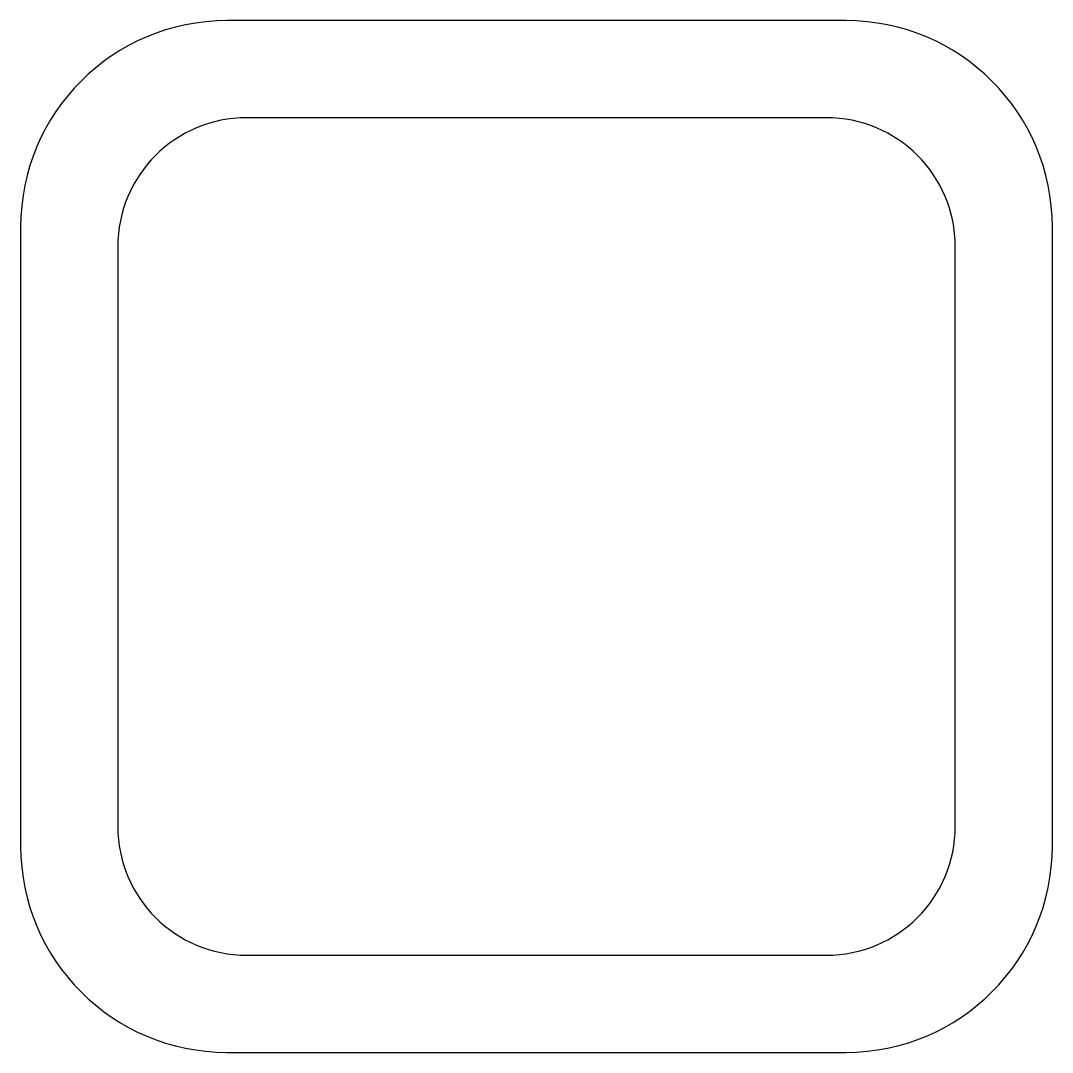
# Model space of a CAD drawing. Header units: inches. Extents: x -24.9 to 25.9, y 0 to 50.8.
import ezdxf

# ---------------------------------------------------------------- set-up
doc = ezdxf.new("R2010")
doc.units = ezdxf.units.IN
doc.header["$MEASUREMENT"] = 0

msp = doc.modelspace()

# ---------------------------------------------------------------- linework, layer by layer
at = {"color": 7}
for p, q in [((15.773, 50.839), (-14.707, 50.839)), ((14.803, 46.059), (-13.737, 46.059)), ((-24.867, 40.679), (-24.867, 10.199)), ((25.933, 10.199), (25.933, 40.679)), ((-20.087, 39.709), (-20.087, 11.169)), ((21.153, 11.169), (21.153, 39.709)), ((-13.737, 4.819), (14.803, 4.819)), ((-14.707, 0.039), (15.773, 0.039))]:
    msp.add_line(p, q, dxfattribs=at)
for centre, radius, start, end in [((-14.707, 40.679), 10.16, 90, 180), ((15.773, 40.679), 10.16, 0, 90), ((-13.737, 39.709), 6.35, 90, 180), ((14.803, 39.709), 6.35, 360, 90), ((-13.737, 11.169), 6.35, 180, 270), ((14.803, 11.169), 6.35, 270, 0), ((-14.707, 10.199), 10.16, 180, 270), ((15.773, 10.199), 10.16, 270, 360)]:
    msp.add_arc(centre, radius, start, end, dxfattribs=at)

doc.saveas('drawing.dxf')
